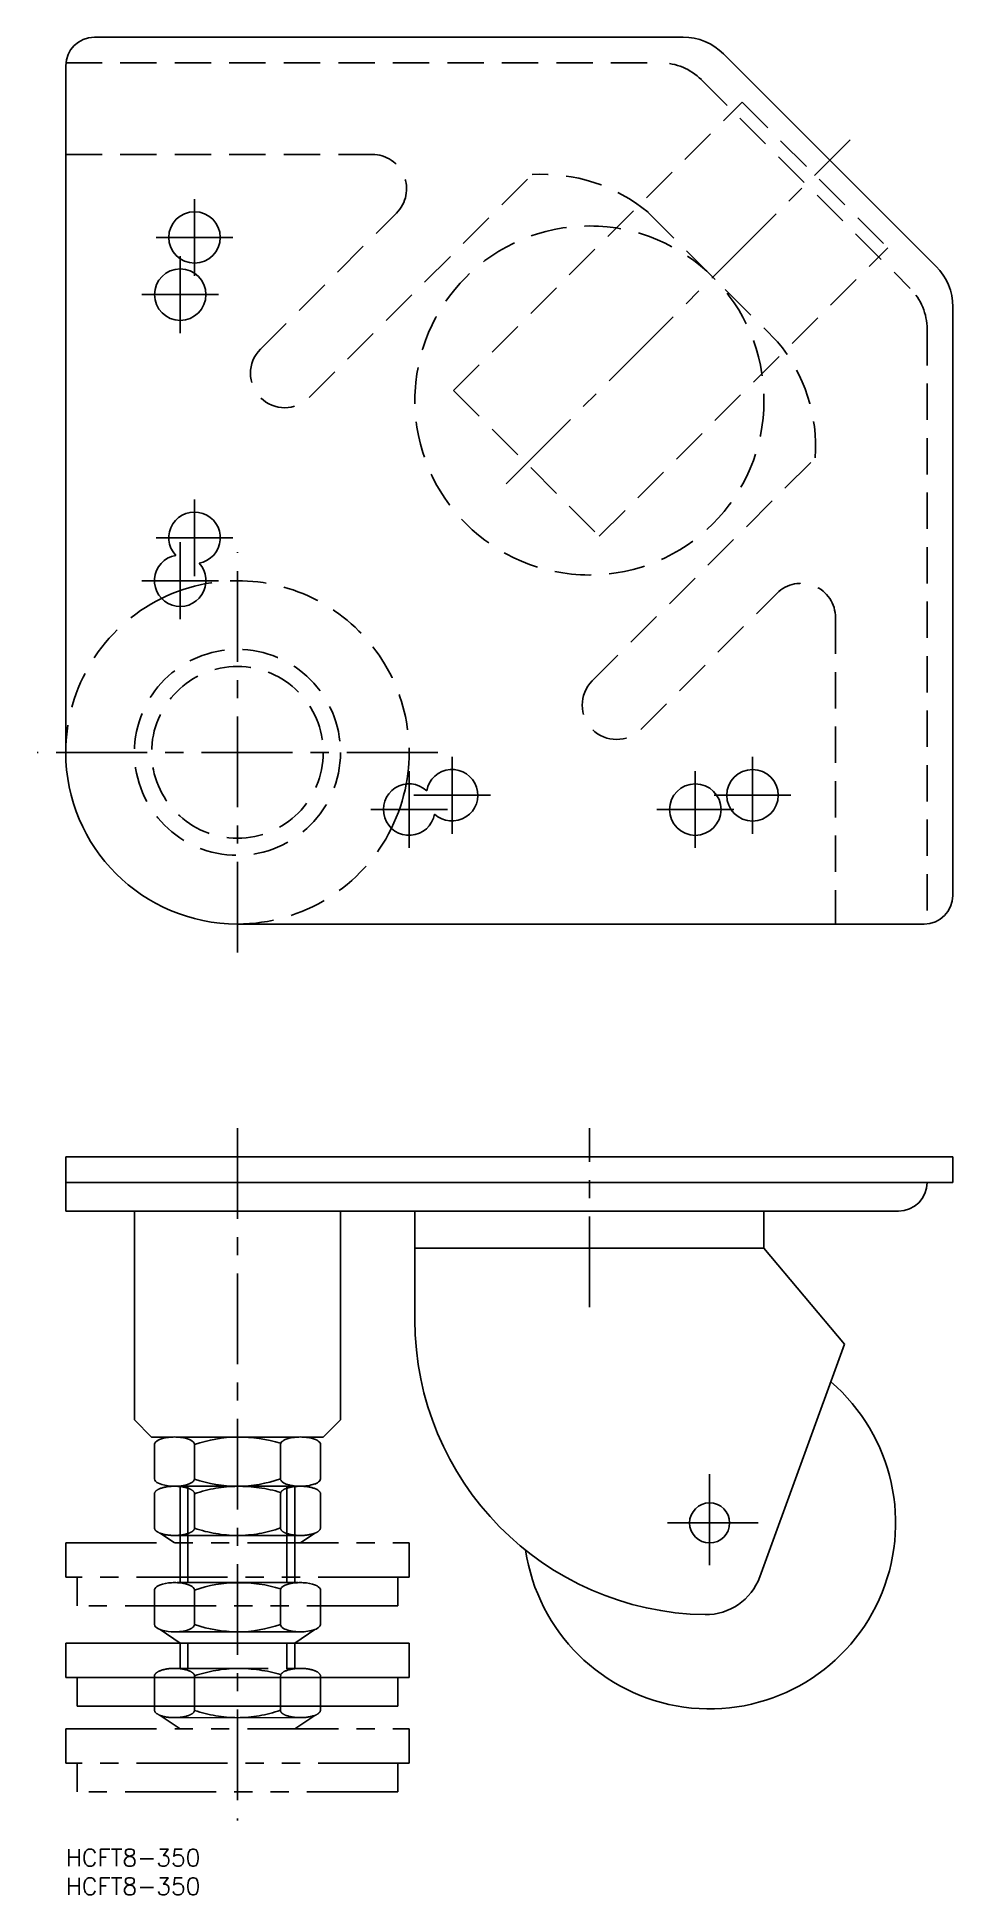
# Model space of a CAD drawing. Extents: x -5 to 155, y -8 to 317.
import ezdxf

# ---------------------------------------------------------------- set-up
doc = ezdxf.new("R2010")
doc.units = 0
doc.header["$LTSCALE"] = 0.5
for name, pattern in [('CENTER', [50.8, 31.75, -6.35, 6.35, -6.35]), ('DASHED', [19.05, 12.7, -6.35]), ('PHANTOM', [63.5, 31.75, -6.35, 6.35, -6.35, 6.35, -6.35])]:
    doc.linetypes.add(name, pattern=pattern)
for name, color, linetype in [('MSM_CENTER', 1, 'CENTER'), ('MSM_CONTINUOUS', 7, 'CONTINUOUS'), ('MSM_DASHED', 4, 'DASHED'), ('MSM_IMAGINARY', 6, 'PHANTOM'), ('MSM_NARROW', 5, 'CONTINUOUS'), ('MSM_PART_NUMBER', 7, 'CONTINUOUS')]:
    doc.layers.add(name, color=color, linetype=linetype)
doc.styles.get("Standard").update_dxf_attribs({"font": 'txt.shx', "height": 3, "bigfont": 'bigfont.shx'})

# ---------------------------------------------------------------- blocks, each defined once
blk = doc.blocks.new('*U4')
at = {"layer": 'MSM_PART_NUMBER'}
blk.add_text('HCFT8-350', height=3, dxfattribs=at).set_placement((0, -3))
blk = doc.blocks.new('*U5')
at = {"layer": 'MSM_PART_NUMBER'}
blk.add_text('HCFT8-350', height=3, dxfattribs=at).set_placement((0, -8))

msp = doc.modelspace()

# ---------------------------------------------------------------- linework, layer by layer
at = {"layer": 'MSM_CENTER'}
for p, q in [((76.96, 238.63), (137.04, 298.71)), ((22.5, 288.38), (22.5, 274.96)), ((15.79, 281.67), (29.21, 281.67)), ((20, 278.38), (20, 264.96)), ((13.29, 271.67), (26.71, 271.67)), ((22.5, 235.88), (22.5, 222.46)), ((15.79, 229.17), (29.21, 229.17)), ((20, 228.38), (20, 214.96)), ((30, 156.67), (30, 226.67)), ((13.29, 221.67), (26.71, 221.67)), ((65, 191.67), (-5, 191.67)), ((60, 174.96), (60, 188.38)), ((67.5, 177.46), (67.5, 190.88)), ((110, 174.96), (110, 188.38)), ((120, 177.46), (120, 190.88)), ((74.21, 184.17), (60.79, 184.17)), ((126.71, 184.17), (113.29, 184.17)), ((66.71, 181.67), (53.29, 181.67)), ((116.71, 181.67), (103.29, 181.67)), ((30, 126), (30, 5)), ((91.5, 94.69), (91.5, 126)), ((112.5, 65.5), (112.5, 48.5)), ((121, 57), (104, 57))]:
    msp.add_line(p, q, dxfattribs=at)
at = {"layer": 'MSM_CONTINUOUS'}
for p, q in [((5, 316.67), (107.86, 316.67)), ((114.93, 313.74), (152.07, 276.6)), ((0, 191.67), (0, 311.67)), ((155, 269.53), (155, 166.67)), ((150, 161.67), (30, 161.67)), ((0, 121), (155, 121)), ((0, 111.5), (0, 121)), ((155, 121), (155, 116.5)), ((155, 116.5), (0, 116.5)), ((145.5, 111.5), (0, 111.5)), ((12, 111.5), (12, 75)), ((48, 111.5), (48, 75)), ((61, 92.47), (61, 111.5)), ((122, 111.5), (122, 105)), ((122, 105), (61, 105)), ((122, 105), (136.07, 88.24)), ((136.07, 88.24), (121.26, 47.56)), ((15, 72), (12, 75)), ((48, 75), (45, 72)), ((18.46, 72), (15, 72)), ((19.48, 72), (40.52, 72)), ((41.54, 72), (45, 72)), ((15.5, 64.71), (15.5, 70.71)), ((22.5, 70.71), (22.5, 64.66)), ((37.5, 64.71), (37.52, 69.85)), ((44.5, 64.71), (44.5, 70.86)), ((19, 63.4), (41, 63.4)), ((19.57, 63.43), (30, 63.4)), ((20, 46.57), (20, 63.4)), ((30, 63.4), (40.42, 63.43)), ((40, 46.57), (40, 63.4)), ((19.48, 46.56), (40.52, 46.56)), ((15.5, 39.27), (15.5, 45.27)), ((22.5, 45.27), (22.5, 39.21)), ((37.5, 39.27), (37.52, 44.4)), ((44.5, 39.27), (44.5, 45.41)), ((0, 30), (0, 36)), ((0, 36), (60, 36)), ((16.52, 38.35), (19.96, 36)), ((19.57, 37.98), (30, 37.96)), ((30, 37.96), (40.42, 37.98)), ((43.5, 38.36), (40.04, 36)), ((60, 36), (60, 30)), ((60, 30), (0, 30)), ((2, 25), (2, 30)), ((58, 30), (58, 25)), ((58, 25), (2, 25))]:
    msp.add_line(p, q, dxfattribs=at)
for centre, radius in [((22.5, 281.67), 4.5), ((20, 271.67), 4.5), ((120, 184.17), 4.5), ((110, 181.67), 4.5), ((112.5, 57), 3.5)]:
    msp.add_circle(centre, radius, dxfattribs=at)
for centre, radius, start, end in [((5, 311.67), 5, 90, 180), ((107.86, 306.67), 10, 45, 90), ((145, 269.53), 10, 0, 45), ((22.5, 229.17), 4.5, 280.1138, 223.0163), ((20, 221.67), 4.5, 100.1138, 43.0163), ((30, 191.67), 30, 100.6212, 116.2487), ((30, 191.67), 30, 180, 270), ((67.5, 184.17), 4.5, 226.9837, 169.8862), ((60, 181.67), 4.5, 46.9837, 349.8862), ((30, 191.67), 30, 333.7513, 349.3788), ((150, 166.67), 5, 270, 0), ((145.5, 116.5), 5, 270, 0), ((112.5, 92.47), 51.5, 180, 269.1195), ((112.5, 57), 32.5, 188.424, 49.3509), ((16.93, 70.01), 1.66, 110.1804, 145.7839), ((18.67, 65.68), 6.32, 91.5355, 111.4523), ((19, 62.68), 9.34, 89.9929, 93.087), ((19, 62.68), 9.34, 86.913, 90.0071), ((19.33, 65.68), 6.32, 68.5477, 88.4645), ((21.07, 70.01), 1.66, 34.2161, 69.8196), ((30.2, 48.36), 23.64, 90.4816, 109.0039), ((30.27, 46.89), 25.11, 73.152, 90.6274), ((38.93, 70.01), 1.66, 110.1804, 145.7839), ((40.67, 65.68), 6.32, 91.5355, 111.4523), ((41, 62.68), 9.34, 89.9929, 93.087), ((41, 62.68), 9.34, 86.913, 90.0071), ((41.33, 65.68), 6.32, 68.5477, 88.4645), ((43.07, 70.01), 1.66, 30.8032, 69.8196), ((16.03, 70.71), 0.529, 154.087, 179.4046), ((21.97, 70.71), 0.53, 0.6115, 25.897), ((-1294.34, 111.43), 1332.51, 358.21164, 358.25873), ((16.18, 64.76), 0.677, 184.1452, 225.4412), ((17.42, 66.23), 2.6, 228.5552, 255.4258), ((18.9, 71.16), 7.75, 254.023, 270.7358), ((19.13, 70.86), 7.45, 268.9841, 287.4015), ((20.44, 66.55), 2.94, 288.1404, 307.2995), ((21.71, 64.83), 0.804, 309.3379, 347.5811), ((30.3, 88.17), 24.77, 251.6494, 269.3063), ((29.87, 86.17), 22.77, 270.319, 289.5657), ((38.28, 64.81), 0.785, 186.7373, 235.2794), ((39.61, 66.68), 3.08, 234.6901, 254.2606), ((40.87, 70.93), 7.52, 253.829, 271.2861), ((41.16, 70.59), 7.17, 269.0234, 289.0156), ((42.91, 65.67), 1.96, 287.4352, 318.3954), ((43.92, 64.73), 0.58, 321.9107, 358.4444), ((16.03, 45.27), 0.529, 154.087, 179.4046), ((16.93, 44.56), 1.66, 110.1804, 145.7839), ((18.67, 40.24), 6.32, 91.5355, 111.4523), ((19, 37.23), 9.34, 89.9929, 93.087), ((19, 37.23), 9.34, 86.913, 90.0071), ((19.33, 40.24), 6.32, 68.5477, 88.4645), ((21.07, 44.56), 1.66, 34.2161, 69.8196), ((21.97, 45.27), 0.53, 0.6115, 25.897), ((30.2, 22.92), 23.64, 90.4816, 109.0039), ((30.27, 21.45), 25.11, 73.152, 90.6274), ((-1294.34, 85.99), 1332.51, 358.21164, 358.25873), ((38.93, 44.56), 1.66, 110.1804, 145.7839), ((40.67, 40.24), 6.32, 91.5355, 111.4523), ((41, 37.23), 9.34, 89.9929, 93.087), ((41, 37.23), 9.34, 86.913, 90.0071), ((41.33, 40.24), 6.32, 68.5477, 88.4645), ((43.07, 44.56), 1.66, 30.8032, 69.8196), ((111.86, 50.98), 10, 269.1195, 340), ((16.18, 39.32), 0.677, 184.1452, 225.4412), ((21.71, 39.39), 0.804, 309.3379, 347.5811), ((30.3, 62.73), 24.77, 251.6494, 269.3063), ((29.87, 60.73), 22.77, 270.319, 289.5657), ((38.28, 39.36), 0.785, 186.7373, 235.2794), ((43.92, 39.29), 0.58, 321.9107, 358.4444), ((17.42, 40.79), 2.6, 228.5552, 255.4258), ((18.9, 45.72), 7.75, 254.023, 270.7358), ((19.13, 45.42), 7.45, 268.9841, 287.4015), ((20.44, 41.1), 2.94, 288.1404, 307.2995), ((39.61, 41.23), 3.08, 234.6901, 254.2606), ((40.87, 45.49), 7.52, 253.829, 271.2861), ((41.16, 45.14), 7.17, 269.0234, 289.0156), ((42.91, 40.23), 1.96, 287.4352, 318.3954)]:
    msp.add_arc(centre, radius, start, end, dxfattribs=at)
at = {"layer": 'MSM_DASHED'}
for p, q in [((0, 312.17), (103.99, 312.17)), ((111.06, 309.24), (147.57, 272.74)), ((67.77, 254.9), (118.18, 305.31)), ((118.18, 305.31), (143.64, 279.85)), ((0, 296.17), (53.55, 296.17)), ((42.5, 253.67), (81.47, 292.63)), ((34.02, 262.15), (57.79, 285.93)), ((101.75, 286.05), (124.38, 263.42)), ((93.23, 229.44), (143.64, 279.85)), ((150.5, 265.66), (150.5, 161.67)), ((67.77, 254.9), (93.23, 229.44)), ((92, 204.17), (130.96, 243.14)), ((100.48, 195.69), (124.26, 219.46)), ((134.5, 215.22), (134.5, 161.67))]:
    msp.add_line(p, q, dxfattribs=at)
for centre, radius in [((91.5, 253.17), 30.5), ((30, 191.67), 18), ((30, 191.67), 15)]:
    msp.add_circle(centre, radius, dxfattribs=at)
for centre, radius, start, end in [((103.99, 302.17), 10, 45, 90), ((53.55, 290.17), 6, 315, 90), ((83.34, 263.85), 28.85, 50.3224, 93.7151), ((140.5, 265.66), 10, 0, 45), ((102.18, 245.01), 28.85, 356.2849, 39.6776), ((38.26, 257.91), 6, 135, 315), ((30, 191.67), 30, 349.3788, 100.6212), ((128.5, 215.22), 6, 0, 135), ((30, 191.67), 30, 116.2487, 180), ((96.24, 199.93), 6, 135, 315), ((30, 191.67), 30, 270, 333.7513)]:
    msp.add_arc(centre, radius, start, end, dxfattribs=at)
at = {"layer": 'MSM_IMAGINARY'}
for p, q in [((15.5, 56.11), (15.5, 62.11)), ((19.48, 63.4), (40.52, 63.4)), ((22.5, 62.11), (22.5, 56.06)), ((44.5, 56.11), (44.5, 62.25)), ((37.5, 56.11), (37.52, 61.24)), ((43.5, 55.2), (41.01, 53.5)), ((0, 47.5), (0, 53.5)), ((0, 53.5), (60, 53.5)), ((16.52, 55.19), (18.99, 53.5)), ((19.57, 54.82), (30, 54.8)), ((30, 54.8), (40.42, 54.82)), ((60, 53.5), (60, 47.5)), ((60, 47.5), (0, 47.5)), ((2, 42.5), (2, 47.5)), ((58, 47.5), (58, 42.5)), ((58, 42.5), (2, 42.5)), ((20, 31.57), (20, 36)), ((21.35, 31.57), (21.35, 36)), ((38.65, 31.57), (38.65, 36)), ((40, 31.57), (40, 36)), ((15.5, 24.27), (15.5, 30.27)), ((19.48, 31.56), (40.52, 31.56)), ((22.5, 30.27), (22.5, 24.21)), ((37.5, 24.27), (37.52, 29.4)), ((44.5, 24.27), (44.5, 30.41)), ((16.52, 23.35), (19.96, 21)), ((19.57, 22.98), (30, 22.96)), ((30, 22.96), (40.42, 22.98)), ((43.5, 23.36), (40.04, 21)), ((0, 15), (0, 21)), ((0, 21), (60, 21)), ((60, 21), (60, 15)), ((60, 15), (0, 15)), ((2, 10), (2, 15)), ((58, 15), (58, 10)), ((58, 10), (2, 10))]:
    msp.add_line(p, q, dxfattribs=at)
for centre, radius, start, end in [((16.03, 62.11), 0.529, 154.087, 179.4046), ((16.93, 61.4), 1.66, 110.1804, 145.7839), ((18.67, 57.08), 6.32, 91.5355, 111.4523), ((19, 54.07), 9.34, 89.9929, 93.087), ((19, 54.07), 9.34, 86.913, 90.0071), ((19.33, 57.08), 6.32, 68.5477, 88.4645), ((21.07, 61.4), 1.66, 34.2161, 69.8196), ((21.97, 62.11), 0.53, 0.6115, 25.897), ((30.2, 39.76), 23.64, 90.4816, 109.0039), ((30.27, 38.29), 25.11, 73.152, 90.6274), ((-1294.34, 102.83), 1332.51, 358.21164, 358.25873), ((38.93, 61.4), 1.66, 110.1804, 145.7839), ((40.67, 57.08), 6.32, 91.5355, 111.4523), ((41, 54.07), 9.34, 89.9929, 93.087), ((41, 54.07), 9.34, 86.913, 90.0071), ((41.33, 57.08), 6.32, 68.5477, 88.4645), ((43.07, 61.4), 1.66, 30.8032, 69.8196), ((16.18, 56.16), 0.677, 184.1452, 225.4412), ((17.42, 57.63), 2.6, 228.5552, 255.4258), ((20.44, 57.94), 2.94, 288.1404, 307.2995), ((21.71, 56.23), 0.804, 309.3379, 347.5811), ((30.3, 79.57), 24.77, 251.6494, 269.3063), ((29.87, 77.57), 22.77, 270.319, 289.5657), ((38.28, 56.2), 0.785, 186.7373, 235.2794), ((39.61, 58.07), 3.08, 234.6901, 254.2606), ((41.16, 61.98), 7.17, 269.0234, 289.0156), ((42.91, 57.07), 1.96, 287.4352, 318.3954), ((43.92, 56.13), 0.58, 321.9107, 358.4444), ((18.9, 62.56), 7.75, 254.023, 270.7358), ((19.13, 62.26), 7.45, 268.9841, 287.4015), ((40.87, 62.33), 7.52, 253.829, 271.2861), ((16.03, 30.27), 0.529, 154.087, 179.4046), ((16.93, 29.56), 1.66, 110.1804, 145.7839), ((18.67, 25.24), 6.32, 91.5355, 111.4523), ((19, 22.23), 9.34, 89.9929, 93.087), ((19, 22.23), 9.34, 86.913, 90.0071), ((19.33, 25.24), 6.32, 68.5477, 88.4645), ((21.07, 29.56), 1.66, 34.2161, 69.8196), ((21.97, 30.27), 0.53, 0.6115, 25.897), ((30.2, 7.92), 23.64, 90.4816, 109.0039), ((30.27, 6.45), 25.11, 73.152, 90.6274), ((-1294.34, 70.99), 1332.51, 358.21164, 358.25873), ((38.93, 29.56), 1.66, 110.1804, 145.7839), ((40.67, 25.24), 6.32, 91.5355, 111.4523), ((41, 22.23), 9.34, 89.9929, 93.087), ((41, 22.23), 9.34, 86.913, 90.0071), ((41.33, 25.24), 6.32, 68.5477, 88.4645), ((43.07, 29.56), 1.66, 30.8032, 69.8196), ((16.18, 24.32), 0.677, 184.1452, 225.4412), ((17.42, 25.79), 2.6, 228.5552, 255.4258), ((18.9, 30.72), 7.75, 254.023, 270.7358), ((19.13, 30.42), 7.45, 268.9841, 287.4015), ((20.44, 26.1), 2.94, 288.1404, 307.2995), ((21.71, 24.39), 0.804, 309.3379, 347.5811), ((30.3, 47.73), 24.77, 251.6494, 269.3063), ((29.87, 45.73), 22.77, 270.319, 289.5657), ((38.28, 24.36), 0.785, 186.7373, 235.2794), ((39.61, 26.23), 3.08, 234.6901, 254.2606), ((40.87, 30.49), 7.52, 253.829, 271.2861), ((41.16, 30.14), 7.17, 269.0234, 289.0156), ((42.91, 25.23), 1.96, 287.4352, 318.3954), ((43.92, 24.29), 0.58, 321.9107, 358.4444)]:
    msp.add_arc(centre, radius, start, end, dxfattribs=at)
at = {"layer": 'MSM_NARROW'}
for p, q in [((21.35, 46.57), (21.35, 63.4)), ((38.65, 46.57), (38.65, 63.4))]:
    msp.add_line(p, q, dxfattribs=at)

# ---------------------------------------------------------------- block references
at = {"layer": 'MSM_CONTINUOUS'}
for name in ['*U4', '*U5']:
    msp.add_blockref(name, (0, 0), dxfattribs=at)

doc.saveas('drawing.dxf')
